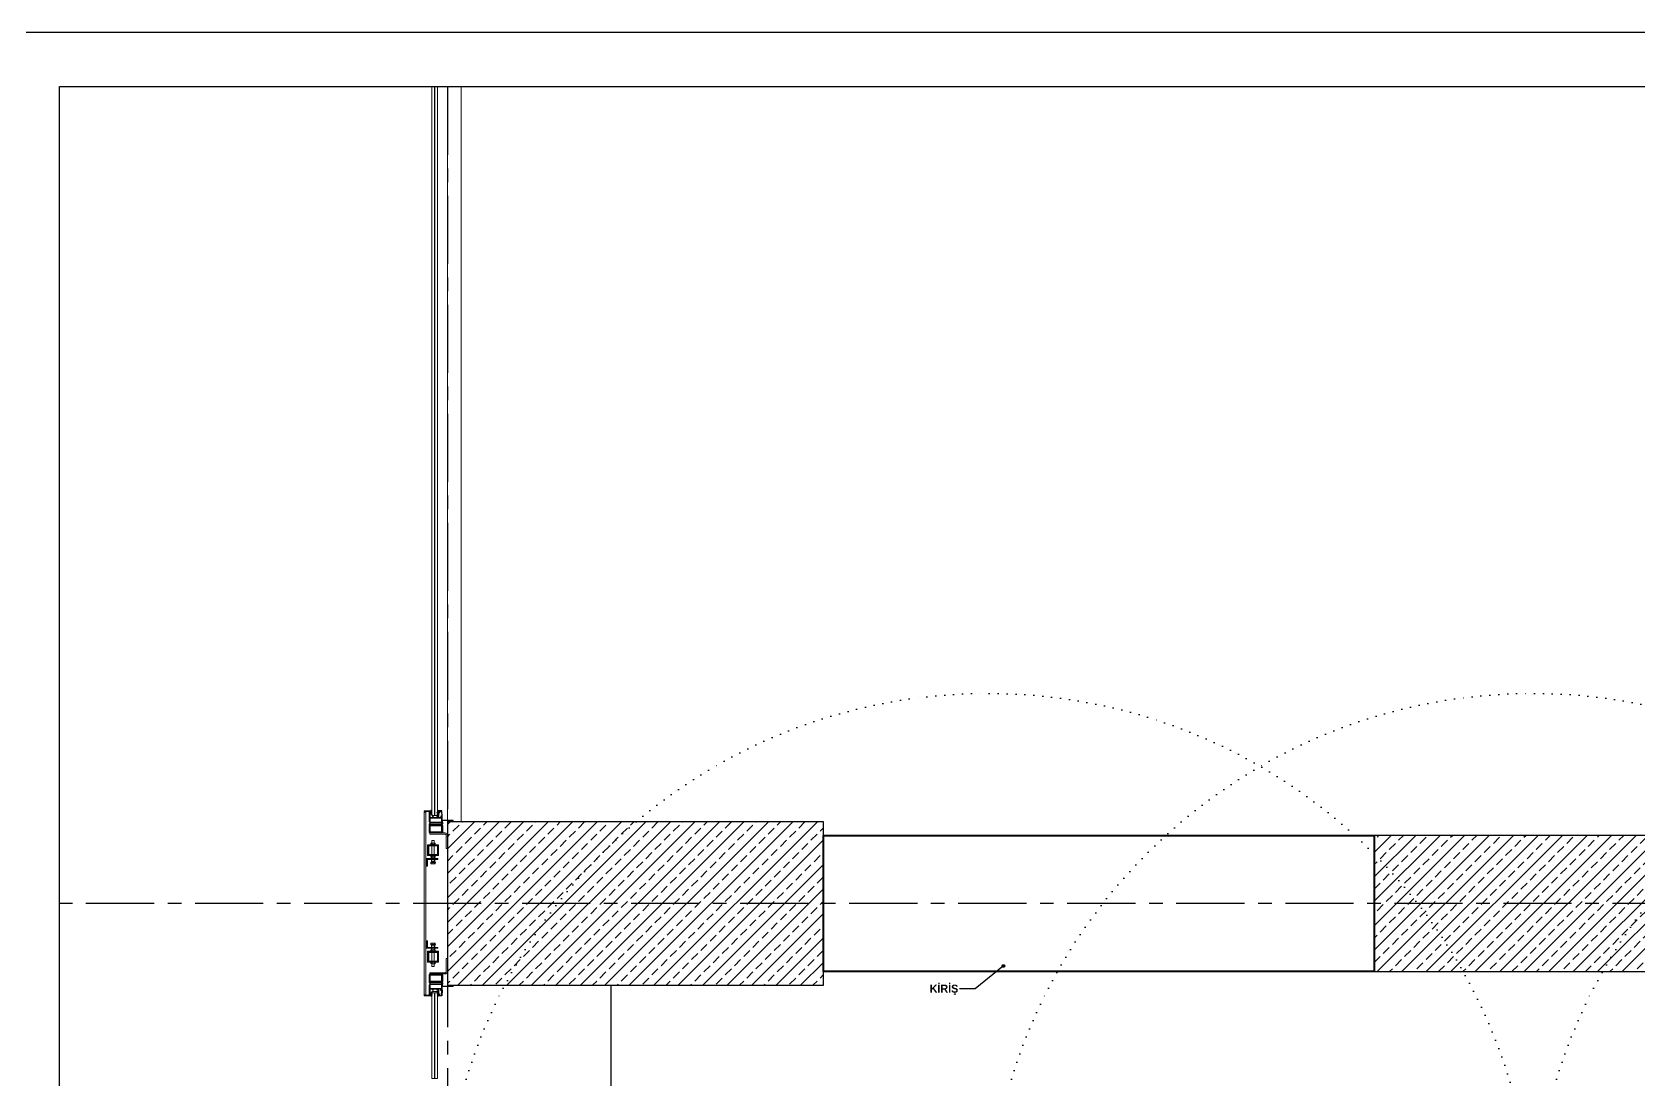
# Model space of a CAD drawing. Header units: millimetres. Extents: x 933584 to 974011, y 4545988 to 4553664.
# Drawn here: x 950512 to 951101, y 4552471 to 4552855 of the extents above; entities that cross this region are included whole.
import ezdxf

# ---------------------------------------------------------------- set-up
doc = ezdxf.new("R2010")
doc.units = ezdxf.units.MM
for name, pattern in [('568_AVN_KES_01$0$HIDDEN', [0.375, 0.25, -0.125]), ('CENTER', [2, 1.25, -0.25, 0.25, -0.25]), ('CONTINUA', [0]), ('DOT2', [3.175, 0, -3.175]), ('HIDDEN', [9.525, 6.35, -3.175]), ('HIDDEN2', [4.7625, 3.175, -1.5875])]:
    doc.linetypes.add(name, pattern=pattern)
doc.layers.get('0').update_dxf_attribs({"color": 255})
for name, color, linetype in [('0-CSX-CXS_20', 14, 'CENTER'), ('0-HSL-HTC_200', 1, 'Continuous'), ('0-LNS-SLN', 6, 'Continuous'), ('0-LNS-SPL', 13, '568_AVN_KES_01$0$HIDDEN'), ('0-LNS-VLF', 11, 'Continuous'), ('2-SPS-RCN', 2, 'Continuous')]:
    doc.layers.add(name, color=color, linetype=linetype)
for name, color, linetype, lineweight in [('2-SPS-IBW', 5, 'Continuous', 40), ('_MSMEP_YT_SPRİNKLER', 1, 'Continuous', 30), ('al', 7, 'Continuous', 5), ('cl', 7, 'Continuous', 5), ('CM', 4, 'Continuous', 5), ('mimariKIRIS', 251, 'HIDDEN2', 0), ('PL', 1, 'Continuous', 5), ('PTR', 252, 'Continuous', 5), ('ReferansHatti', 3, 'Continuous', 5), ('SFP CAM', 8, 'Continuous', 9), ('tarama', 8, 'Continuous', 15), ('VD', 11, 'Continuous', 5), ('VDK', 11, 'HIDDEN', 5)]:
    doc.layers.add(name, color=color, linetype=linetype, lineweight=lineweight)
doc.styles.add('Century Gothic_B_3', font='GOTHICB.TTF', dxfattribs={"height": 4})
pattern_1 = [(45, (947001.9395, 4554793.885), (-4.490128, 4.490128), []), (45, (947006.4297, 4554793.885), (-4.490128, 4.490128), [3.175, -1.5875])]
pattern_2 = [(225.0002434, (911995.8934, 4526389.38498), (0.08838872314, -0.08838797215), [])]
pattern_3 = [(225.0002434, (911995.8934, 4526389.38498), (0.08838872314, -0.08838797215), [])]
pattern_4 = [(225.01200117, (912005.89837, 4526260.11173), (0.08840685953, -0.0883698319), []), (315.01200117, (912005.89837, 4526260.11173), (0.0883698319, 0.08840685953), [])]
pattern_5 = [(225.01200117, (912005.89837, 4526260.11173), (0.08840685953, -0.0883698319), []), (315.01200117, (912005.89837, 4526260.11173), (0.0883698319, 0.08840685953), [])]

# ---------------------------------------------------------------- blocks, each defined once
blk = doc.blocks.new('ZVBXZDVB')
at = {"layer": '0-CSX-CXS_20', "ltscale": 20}
blk.add_line((934876.25, 4552535.75), (933721.5, 4552535.75), dxfattribs=at)
blk.add_lwpolyline([(933863.85, 4552835.4), (933863.85, 4551518.59)], dxfattribs=at)
blk = doc.blocks.new('90-5396')
at = {"layer": 'PTR', "linetype": 'CONTINUA'}
h = blk.add_hatch(color=256, dxfattribs=at)
edge = h.paths.add_edge_path()
edge.add_line((12, 43.5), (12, 41))
edge.add_line((12, 41), (14.6, 41))
edge.add_line((14.6, 41), (14.6, 42))
edge.add_line((14.6, 42), (13.5, 42))
edge.add_line((13.5, 42), (13.5, 43.5))
edge.add_line((13.5, 43.5), (18.5, 43.5))
edge.add_line((18.5, 43.5), (18.5, 42))
edge.add_line((18.5, 42), (17.4, 42))
edge.add_line((17.4, 42), (17.4, 41))
edge.add_line((17.4, 41), (20, 41))
edge.add_line((20, 41), (20, 45))
edge.add_line((20, 45), (-27.2, 45))
edge.add_line((-27.2, 45), (-27.2, 42.9))
edge.add_line((-27.2, 42.9), (-25.7, 42))
edge.add_line((-25.7, 42), (-25.7, 43.5))
edge.add_line((-25.7, 43.5), (-22.7, 43.5))
edge.add_line((-22.7, 43.5), (-22.7, 35.1))
edge.add_line((-22.7, 35.1), (-22.4, 34.8))
edge.add_line((-22.4, 34.8), (-22.7, 34.5))
edge.add_line((-22.7, 34.5), (-22.7, 10.3))
edge.add_line((-22.7, 10.3), (-22.4, 10))
edge.add_line((-22.4, 10), (-22.7, 9.7))
edge.add_line((-22.7, 9.7), (-22.7, 1.5))
edge.add_line((-22.7, 1.5), (-25.7, 1.5))
edge.add_line((-25.7, 1.5), (-25.7, 3))
edge.add_line((-25.7, 3), (-27.2, 2.1))
edge.add_line((-27.2, 2.1), (-27.2, 0))
edge.add_line((-27.2, 0), (0, 0))
edge.add_line((0, 0), (0, 2.1))
edge.add_line((0, 2.1), (-1.5, 3))
edge.add_line((-1.5, 3), (-1.5, 1.5))
edge.add_line((-1.5, 1.5), (-4.5, 1.5))
edge.add_line((-4.5, 1.5), (-4.5, 16.5))
edge.add_line((-4.5, 16.5), (-1.5, 16.5))
edge.add_line((-1.5, 16.5), (-1.5, 15))
edge.add_line((-1.5, 15), (0, 15.9))
edge.add_line((0, 15.9), (0, 18.6))
edge.add_line((0, 18.6), (-1.5, 19.5))
edge.add_line((-1.5, 19.5), (-1.5, 18))
edge.add_line((-1.5, 18), (-4.5, 18))
edge.add_line((-4.5, 18), (-4.5, 33))
edge.add_line((-4.5, 33), (-1.5, 33))
edge.add_line((-1.5, 33), (-1.5, 31.5))
edge.add_line((-1.5, 31.5), (0, 32.4))
edge.add_line((0, 32.4), (0, 34.5))
edge.add_line((0, 34.5), (-4.5, 34.5))
edge.add_line((-4.5, 34.5), (-4.5, 41.5))
edge.add_arc((-2.5, 41.5), 2, 90, 180, ccw=False)
edge.add_line((-2.5, 43.5), (12, 43.5))
h.paths.add_polyline_path([(-21.2, 1.5), (-21.2, 43.5), (-6, 43.5), (-6, 1.5)], flags=16)
at = {"layer": 'al', "linetype": 'CONTINUA'}
blk.add_lwpolyline([(12, 43.5), (12, 41), (14.6, 41), (14.6, 42), (13.5, 42), (13.5, 43.5), (18.5, 43.5), (18.5, 42), (17.4, 42), (17.4, 41), (20, 41), (20, 45), (-27.2, 45), (-27.2, 42.9), (-25.7, 42), (-25.7, 43.5), (-22.7, 43.5), (-22.7, 35.1), (-22.4, 34.8), (-22.7, 34.5), (-22.7, 10.3), (-22.4, 10), (-22.7, 9.7), (-22.7, 1.5), (-25.7, 1.5), (-25.7, 3), (-27.2, 2.1), (-27.2, 0), (0, 0), (0, 2.1), (-1.5, 3), (-1.5, 1.5), (-4.5, 1.5), (-4.5, 16.5), (-1.5, 16.5), (-1.5, 15), (0, 15.9), (0, 18.6), (-1.5, 19.5), (-1.5, 18), (-4.5, 18), (-4.5, 33), (-1.5, 33), (-1.5, 31.5), (0, 32.4), (0, 34.5), (-4.5, 34.5), (-4.5, 41.5, -0.414214), (-2.5, 43.5)], format="xyb", close=True, dxfattribs=at)
at = {"layer": 'al'}
blk.add_lwpolyline([(-21.2, 1.5), (-21.2, 43.5), (-6, 43.5), (-6, 1.5)], close=True, dxfattribs=at)
blk = doc.blocks.new('142005')
at = {"layer": 'tarama'}
h = blk.add_hatch(dxfattribs=at)
h.set_pattern_fill('DOTS', color=256, scale=8, angle=-90, style=0)
h.set_pattern_definition([(270, (118.3611, -404.1752), (0.5, -0.25), [0, -0.5])])
edge = h.paths.add_edge_path()
edge.add_arc((2, -0.2), 0.2, 180, 305.65646)
edge.add_line((2.1, -0.4), (3.3, 1.1))
edge.add_arc((3.5, 0.9), 0.25, 316.55209, 125.65646, ccw=False)
edge.add_line((3.7, 0.7), (1.8, -2.1))
edge.add_line((1.8, -2.1), (1.8, -4.2))
edge.add_arc((2, -4.2), 0.2, 180, 305.65646)
edge.add_line((2.1, -4.4), (3.3, -2.9))
edge.add_arc((3.5, -3.1), 0.25, 316.55209, 125.65646, ccw=False)
edge.add_line((3.7, -3.3), (1.8, -6.1))
edge.add_line((1.8, -6.1), (1.8, -7.1))
edge.add_arc((1.6, -7.1), 0.2, 270, 360, ccw=False)
edge.add_line((1.6, -7.3), (0.2, -7.3))
edge.add_arc((0.2, -7.1), 0.2, 180, 270, ccw=False)
edge.add_line((0, -7.1), (0, -2.6))
edge.add_line((0, -2.6), (-1.2, -2.6))
edge.add_line((-1.2, -2.6), (-1.2, -3.1))
edge.add_arc((-1.4, -3.1), 0.25, 212.28204, 360, ccw=False)
edge.add_line((-1.7, -3.2), (-2.4, -1.8))
edge.add_arc((-1.6, -1.3), 1, 147.71796, 212.28204, ccw=False)
edge.add_line((-2.4, -0.8), (-1.7, 0.6))
edge.add_arc((-1.4, 0.5), 0.25, 0, 147.71796, ccw=False)
edge.add_line((-1.2, 0.5), (-1.2, 0))
edge.add_line((-1.2, 0), (0, 0))
edge.add_line((0, 0), (0, 3))
edge.add_line((0, 3), (-1.2, 3))
edge.add_arc((-1.2, 3.3), 0.3, 125.58646, 270, ccw=False)
edge.add_arc((-11.8, 19.5), 19.1, 303.00249, 321.3181)
edge.add_arc((3.4, 7.6), 0.313, 305.58811, 174.22096, ccw=False)
edge.add_line((3.6, 7.3), (2.1, 3.1))
edge.add_arc((-47, 14.6), 50.4, 345.60414, 346.86868, ccw=False)
edge.add_line((1.8, 2.1), (1.8, -0.2))
blk.add_lwpolyline([(1.8, -0.2, 0.610741), (2.1, -0.4), (3.3, 1.1, -0.909168), (3.7, 0.7), (1.8, -2.1), (1.8, -4.2, 0.610741), (2.1, -4.4), (3.3, -2.9, -0.909168), (3.7, -3.3), (1.8, -6.1), (1.8, -7.1, -0.414214), (1.6, -7.3), (0.2, -7.3, -0.414214), (0, -7.1), (0, -2.6), (-1.2, -2.6), (-1.2, -3.1, -0.751626), (-1.7, -3.2), (-2.4, -1.8, -0.289411), (-2.4, -0.8), (-1.7, 0.6, -0.751626), (-1.2, 0.5), (-1.2, 0), (0, 0), (0, 3), (-1.2, 3, -0.729303), (-1.4, 3.5, 0.080087), (3.1, 7.6, -1.549214), (3.6, 7.3), (2.1, 3.1, -0.005518), (1.8, 2.1)], format="xyb", close=True)
blk = doc.blocks.new('85-3879T')
at = {"layer": 'tarama', "linetype": 'CONTINUA'}
h = blk.add_hatch(color=256, dxfattribs=at)
edge = h.paths.add_edge_path()
edge.add_arc((-1.7, -2), 0.5, 2.29061, 90, ccw=False)
edge.add_line((-1.2, -2), (-0.5, -18.5))
edge.add_arc((-1, -18.5), 0.5, 270, 2.29061, ccw=False)
edge.add_line((-1, -19), (-3, -19))
edge.add_arc((-3, -19.5), 0.5, 90, 180)
edge.add_line((-3.5, -19.5), (-3.5, -22.1))
edge.add_line((-3.5, -22.1), (-4.2, -23.3))
edge.add_arc((-3.9, -23.5), 0.4, 150, 240)
edge.add_line((-4.1, -23.9), (-3.9, -24))
edge.add_arc((-3.7, -23.6), 0.4, 240, 330)
edge.add_line((-3.4, -23.8), (-2.2, -21.8))
edge.add_line((-2.2, -21.8), (-2.5, -21.5))
edge.add_line((-2.5, -21.5), (-2.5, -20))
edge.add_line((-2.5, -20), (0.5, -20))
edge.add_line((0.5, -20), (0, 0))
edge.add_line((0, 0), (-13, 0))
edge.add_line((-13, 0), (-13, -2.6))
edge.add_line((-13, -2.6), (-12, -2.6))
edge.add_line((-12, -2.6), (-12, -1.5))
edge.add_line((-12, -1.5), (-10.5, -1.5))
edge.add_line((-10.5, -1.5), (-10.5, -6.5))
edge.add_line((-10.5, -6.5), (-12, -6.5))
edge.add_line((-12, -6.5), (-12, -5.4))
edge.add_line((-12, -5.4), (-13, -5.4))
edge.add_line((-13, -5.4), (-13, -19.6))
edge.add_arc((-13.5, -19.6), 0.5, 270, 360, ccw=False)
edge.add_line((-13.5, -20.1), (-14, -20.1))
edge.add_arc((-14, -20.6), 0.5, 90, 180)
edge.add_line((-14.5, -20.6), (-14.5, -21.7))
edge.add_line((-14.5, -21.7), (-15.5, -21.7))
edge.add_line((-15.5, -21.7), (-14, -24.3))
edge.add_arc((-13.6, -24.1), 0.4, 210, 300)
edge.add_line((-13.4, -24.5), (-13.3, -24.4))
edge.add_arc((-13.5, -24), 0.4, 300, 30)
edge.add_line((-13.1, -23.8), (-13.4, -23.3))
edge.add_line((-13.4, -23.3), (-13.4, -21.2))
edge.add_arc((-13.5, -19.7), 1.5, 273.82255, 0)
edge.add_line((-12, -19.7), (-12, -8))
edge.add_arc((-11.5, -8), 0.5, 90, 180, ccw=False)
edge.add_line((-11.5, -7.5), (-10, -7.5))
edge.add_arc((-10, -7), 0.5, 270, 0)
edge.add_line((-9.5, -7), (-9.5, -2))
edge.add_arc((-9, -2), 0.5, 90, 180, ccw=False)
edge.add_line((-9, -1.5), (-1.7, -1.5))
blk.add_lwpolyline([(-1.7, -1.5, -0.402552), (-1.2, -2), (-0.5, -18.5, -0.425972), (-1, -19), (-3, -19, 0.414214), (-3.5, -19.5), (-3.5, -22.1), (-4.2, -23.3, 0.414214), (-4.1, -23.9), (-3.9, -24, 0.414214), (-3.4, -23.8), (-2.2, -21.8), (-2.5, -21.5), (-2.5, -20), (0.5, -20), (0, 0), (-13, 0), (-13, -2.6), (-12, -2.6), (-12, -1.5), (-10.5, -1.5), (-10.5, -6.5), (-12, -6.5), (-12, -5.4), (-13, -5.4), (-13, -19.6, -0.414214), (-13.5, -20.1), (-14, -20.1, 0.414214), (-14.5, -20.6), (-14.5, -21.7), (-15.5, -21.7), (-14, -24.3, 0.414214), (-13.4, -24.5), (-13.3, -24.4, 0.414214), (-13.1, -23.8), (-13.4, -23.3), (-13.4, -21.2, 0.394805), (-12, -19.7), (-12, -8, -0.414214), (-11.5, -7.5), (-10, -7.5, 0.414214), (-9.5, -7), (-9.5, -2, -0.414214), (-9, -1.5)], format="xyb", close=True)
blk = doc.blocks.new('XCVBXCVBXZ')
at = {"layer": 'PTR'}
h = blk.add_hatch(color=252, dxfattribs=at)
h.dxf.hatch_style = 1
h.paths.add_polyline_path([(933865.9, 4554066.35), (933861.9, 4554066.35), (933861.9, 4554066.3), (933861.9, 4554066.3), (933861.91, 4554065), (933862.11, 4554065), (933862.1, 4554066.15), (933865.9, 4554066.15)])
h = blk.add_hatch(color=252, dxfattribs=at)
h.dxf.hatch_style = 1
h.paths.add_polyline_path([(933865.9, 4554066.35), (933861.9, 4554066.35), (933861.9, 4554066.3), (933861.9, 4554066.3), (933861.91, 4554065), (933862.11, 4554065), (933862.1, 4554066.15), (933865.9, 4554066.15)])
h = blk.add_hatch(color=256, dxfattribs=at)
h.dxf.hatch_style = 1
h.paths.add_polyline_path([(933860.39, 4554052.2), (933856.28, 4554052.2), (933856.28, 4554049.44), (933856.58, 4554049.44), (933856.58, 4554051.9), (933860.39, 4554051.9)])
h = blk.add_hatch(color=256, dxfattribs=at)
h.dxf.hatch_style = 1
h.paths.add_polyline_path([(933860.39, 4554052.2), (933856.28, 4554052.2), (933856.28, 4554049.44), (933856.58, 4554049.44), (933856.58, 4554051.9), (933860.39, 4554051.9)])
h = blk.add_hatch(color=256, dxfattribs=at)
h.dxf.hatch_style = 1
h.paths.add_polyline_path([(933860.39, 4554019.31), (933856.28, 4554019.31), (933856.28, 4554022.08), (933856.58, 4554022.08), (933856.58, 4554019.61), (933860.39, 4554019.61)])
h = blk.add_hatch(color=256, dxfattribs=at)
h.dxf.hatch_style = 1
h.paths.add_polyline_path([(933860.39, 4554019.31), (933856.28, 4554019.31), (933856.28, 4554022.08), (933856.58, 4554022.08), (933856.58, 4554019.61), (933860.39, 4554019.61)])
h = blk.add_hatch(color=252, dxfattribs=at)
h.dxf.hatch_style = 1
h.paths.add_polyline_path([(933865.9, 4554005.26), (933861.9, 4554005.26), (933861.9, 4554005.31), (933861.9, 4554005.31), (933861.91, 4554006.61), (933862.11, 4554006.61), (933862.1, 4554005.46), (933865.9, 4554005.46)])
h = blk.add_hatch(color=252, dxfattribs=at)
h.dxf.hatch_style = 1
h.paths.add_polyline_path([(933865.9, 4554005.26), (933861.9, 4554005.26), (933861.9, 4554005.31), (933861.9, 4554005.31), (933861.91, 4554006.61), (933862.11, 4554006.61), (933862.1, 4554005.46), (933865.9, 4554005.46)])
at = {"layer": 'ReferansHatti'}
h = blk.add_hatch(dxfattribs=at)
h.set_pattern_fill('ANSI31', color=252, angle=180.00024)
h.set_pattern_definition(pattern_2)
edge = h.paths.add_edge_path(flags=16)
edge.add_line((933857.7, 4554064.27), (933861.51, 4554064.27))
edge.add_arc((933861.51, 4554064.07), 0.2, 0.0001, 90.0001, ccw=False)
edge.add_line((933861.71, 4554064.07), (933861.71, 4554062.27))
edge.add_arc((933861.51, 4554062.27), 0.2, 270.0001, 0.0001, ccw=False)
edge.add_line((933861.51, 4554062.07), (933857.7, 4554062.07))
edge.add_arc((933857.7, 4554062.27), 0.2, 180.0001, 270.0001, ccw=False)
edge.add_line((933857.5, 4554062.27), (933857.5, 4554064.07))
edge.add_arc((933857.7, 4554064.07), 0.2, 90.0001, 180.0001, ccw=False)
edge = h.paths.add_edge_path()
edge.add_line((933857.5, 4554064.67), (933861.71, 4554064.67))
edge.add_arc((933861.71, 4554064.27), 0.4, 0.0001, 90.0001, ccw=False)
edge.add_line((933862.11, 4554064.27), (933862.11, 4554062.07))
edge.add_arc((933861.71, 4554062.07), 0.4, 270.0001, 0.0001, ccw=False)
edge.add_line((933861.71, 4554061.67), (933857.5, 4554061.67))
edge.add_arc((933857.5, 4554062.07), 0.4, 180.0001, 270.0001, ccw=False)
edge.add_line((933857.1, 4554062.07), (933857.1, 4554064.27))
edge.add_arc((933857.5, 4554064.27), 0.4, 90.0001, 180.0001, ccw=False)
h = blk.add_hatch(dxfattribs=at)
h.set_pattern_fill('ANSI31', color=252, angle=180.00024)
h.set_pattern_definition(pattern_3)
edge = h.paths.add_edge_path(flags=16)
edge.add_line((933857.7, 4554064.27), (933861.51, 4554064.27))
edge.add_arc((933861.51, 4554064.07), 0.2, 0.0001, 90.0001, ccw=False)
edge.add_line((933861.71, 4554064.07), (933861.71, 4554062.27))
edge.add_arc((933861.51, 4554062.27), 0.2, 270.0001, 0.0001, ccw=False)
edge.add_line((933861.51, 4554062.07), (933857.7, 4554062.07))
edge.add_arc((933857.7, 4554062.27), 0.2, 180.0001, 270.0001, ccw=False)
edge.add_line((933857.5, 4554062.27), (933857.5, 4554064.07))
edge.add_arc((933857.7, 4554064.07), 0.2, 90.0001, 180.0001, ccw=False)
edge = h.paths.add_edge_path()
edge.add_line((933857.5, 4554064.67), (933861.71, 4554064.67))
edge.add_arc((933861.71, 4554064.27), 0.4, 0.0001, 90.0001, ccw=False)
edge.add_line((933862.11, 4554064.27), (933862.11, 4554062.07))
edge.add_arc((933861.71, 4554062.07), 0.4, 270.0001, 0.0001, ccw=False)
edge.add_line((933861.71, 4554061.67), (933857.5, 4554061.67))
edge.add_arc((933857.5, 4554062.07), 0.4, 180.0001, 270.0001, ccw=False)
edge.add_line((933857.1, 4554062.07), (933857.1, 4554064.27))
edge.add_arc((933857.5, 4554064.27), 0.4, 90.0001, 180.0001, ccw=False)
h = blk.add_hatch(dxfattribs=at)
h.set_pattern_fill('ANSI37', color=252, angle=180.012)
h.set_pattern_definition([(225.01200117, (912001.66471, 4526176.93993), (0.08840685953, -0.0883698319), []), (315.01200117, (912001.66471, 4526176.93993), (0.0883698319, 0.08840685953), [])])
h.paths.add_polyline_path([(933857.2, 4554064.7), (933861.88, 4554064.7), (933861.88, 4554064.98), (933857.2, 4554064.98)])
h = blk.add_hatch(dxfattribs=at)
h.set_pattern_fill('ANSI37', color=252, angle=180.012)
h.set_pattern_definition([(225.01200117, (912001.66471, 4526176.93993), (0.08840685953, -0.0883698319), []), (315.01200117, (912001.66471, 4526176.93993), (0.0883698319, 0.08840685953), [])])
h.paths.add_polyline_path([(933857.2, 4554064.7), (933861.88, 4554064.7), (933861.88, 4554064.98), (933857.2, 4554064.98)])
h = blk.add_hatch(color=252, dxfattribs=at)
h.dxf.hatch_style = 1
h.paths.add_polyline_path([(933856.98, 4554053.7), (933860.19, 4554053.7), (933860.19, 4554056.9), (933856.98, 4554056.9)], flags=16)
h.paths.add_polyline_path([(933856.58, 4554053.3), (933860.59, 4554053.3), (933860.59, 4554057.3), (933856.58, 4554057.3)])
h = blk.add_hatch(color=252, dxfattribs=at)
h.dxf.hatch_style = 1
h.paths.add_polyline_path([(933856.98, 4554053.7), (933860.19, 4554053.7), (933860.19, 4554056.9), (933856.98, 4554056.9)], flags=16)
h.paths.add_polyline_path([(933856.58, 4554053.3), (933860.59, 4554053.3), (933860.59, 4554057.3), (933856.58, 4554057.3)])
h = blk.add_hatch(dxfattribs=at)
h.set_pattern_fill('ANSI37', color=252, angle=180.012)
h.set_pattern_definition(pattern_4)
h.paths.add_polyline_path([(933856.28, 4554052.2), (933855.98, 4554052.2), (933855.98, 4554049.44), (933856.28, 4554049.44)])
h = blk.add_hatch(dxfattribs=at)
h.set_pattern_fill('ANSI37', color=252, angle=180.012)
h.set_pattern_definition(pattern_5)
h.paths.add_polyline_path([(933856.28, 4554052.2), (933855.98, 4554052.2), (933855.98, 4554049.44), (933856.28, 4554049.44)])
h = blk.add_hatch(dxfattribs=at)
h.set_pattern_fill('ANSI37', color=252, angle=180.012)
h.set_pattern_definition(pattern_4)
h.paths.add_polyline_path([(933856.28, 4554019.31), (933855.98, 4554019.31), (933855.98, 4554022.08), (933856.28, 4554022.08)])
h = blk.add_hatch(dxfattribs=at)
h.set_pattern_fill('ANSI37', color=252, angle=180.012)
h.set_pattern_definition(pattern_5)
h.paths.add_polyline_path([(933856.28, 4554019.31), (933855.98, 4554019.31), (933855.98, 4554022.08), (933856.28, 4554022.08)])
h = blk.add_hatch(color=252, dxfattribs=at)
h.dxf.hatch_style = 1
h.paths.add_polyline_path([(933856.98, 4554017.81), (933860.19, 4554017.81), (933860.19, 4554014.61), (933856.98, 4554014.61)], flags=16)
h.paths.add_polyline_path([(933856.58, 4554018.21), (933860.59, 4554018.21), (933860.59, 4554014.21), (933856.58, 4554014.21)])
h = blk.add_hatch(color=252, dxfattribs=at)
h.dxf.hatch_style = 1
h.paths.add_polyline_path([(933856.98, 4554017.81), (933860.19, 4554017.81), (933860.19, 4554014.61), (933856.98, 4554014.61)], flags=16)
h.paths.add_polyline_path([(933856.58, 4554018.21), (933860.59, 4554018.21), (933860.59, 4554014.21), (933856.58, 4554014.21)])
h = blk.add_hatch(dxfattribs=at)
h.set_pattern_fill('ANSI31', color=252, angle=180.00024)
h.set_pattern_definition(pattern_2)
edge = h.paths.add_edge_path(flags=16)
edge.add_line((933857.7, 4554007.24), (933861.51, 4554007.24))
edge.add_arc((933861.51, 4554007.44), 0.2, 269.9999, 359.9999)
edge.add_line((933861.71, 4554007.44), (933861.71, 4554009.24))
edge.add_arc((933861.51, 4554009.24), 0.2, 359.9999, 89.9999)
edge.add_line((933861.51, 4554009.44), (933857.7, 4554009.44))
edge.add_arc((933857.7, 4554009.24), 0.2, 89.9999, 179.9999)
edge.add_line((933857.5, 4554009.24), (933857.5, 4554007.44))
edge.add_arc((933857.7, 4554007.44), 0.2, 179.9999, 269.9999)
edge = h.paths.add_edge_path()
edge.add_line((933857.5, 4554006.84), (933861.71, 4554006.84))
edge.add_arc((933861.71, 4554007.24), 0.4, 269.9999, 359.9999)
edge.add_line((933862.11, 4554007.24), (933862.11, 4554009.44))
edge.add_arc((933861.71, 4554009.44), 0.4, 359.9999, 89.9999)
edge.add_line((933861.71, 4554009.84), (933857.5, 4554009.84))
edge.add_arc((933857.5, 4554009.44), 0.4, 89.9999, 179.9999)
edge.add_line((933857.1, 4554009.44), (933857.1, 4554007.24))
edge.add_arc((933857.5, 4554007.24), 0.4, 179.9999, 269.9999)
h = blk.add_hatch(dxfattribs=at)
h.set_pattern_fill('ANSI31', color=252, angle=180.00024)
h.set_pattern_definition(pattern_3)
edge = h.paths.add_edge_path(flags=16)
edge.add_line((933857.7, 4554007.24), (933861.51, 4554007.24))
edge.add_arc((933861.51, 4554007.44), 0.2, 269.9999, 359.9999)
edge.add_line((933861.71, 4554007.44), (933861.71, 4554009.24))
edge.add_arc((933861.51, 4554009.24), 0.2, 359.9999, 89.9999)
edge.add_line((933861.51, 4554009.44), (933857.7, 4554009.44))
edge.add_arc((933857.7, 4554009.24), 0.2, 89.9999, 179.9999)
edge.add_line((933857.5, 4554009.24), (933857.5, 4554007.44))
edge.add_arc((933857.7, 4554007.44), 0.2, 179.9999, 269.9999)
edge = h.paths.add_edge_path()
edge.add_line((933857.5, 4554006.84), (933861.71, 4554006.84))
edge.add_arc((933861.71, 4554007.24), 0.4, 269.9999, 359.9999)
edge.add_line((933862.11, 4554007.24), (933862.11, 4554009.44))
edge.add_arc((933861.71, 4554009.44), 0.4, 359.9999, 89.9999)
edge.add_line((933861.71, 4554009.84), (933857.5, 4554009.84))
edge.add_arc((933857.5, 4554009.44), 0.4, 89.9999, 179.9999)
edge.add_line((933857.1, 4554009.44), (933857.1, 4554007.24))
edge.add_arc((933857.5, 4554007.24), 0.4, 179.9999, 269.9999)
h = blk.add_hatch(dxfattribs=at)
h.set_pattern_fill('ANSI37', color=252, angle=180.012)
h.set_pattern_definition([(225.01200117, (912001.66461, 4526237.02682), (0.08840685953, -0.0883698319), []), (315.01200117, (912001.66461, 4526237.02682), (0.0883698319, 0.08840685953), [])])
h.paths.add_polyline_path([(933857.2, 4554006.9), (933861.88, 4554006.9), (933861.88, 4554006.63), (933857.2, 4554006.62)])
h = blk.add_hatch(dxfattribs=at)
h.set_pattern_fill('ANSI37', color=252, angle=180.012)
h.set_pattern_definition([(225.01200117, (912001.66461, 4526237.02682), (0.08840685953, -0.0883698319), []), (315.01200117, (912001.66461, 4526237.02682), (0.0883698319, 0.08840685953), [])])
h.paths.add_polyline_path([(933857.2, 4554006.9), (933861.88, 4554006.9), (933861.88, 4554006.63), (933857.2, 4554006.62)])
at = {"layer": 'al'}
for points in [[(933855.38, 4554069.5), (933855.38, 4554069.7), (933857.38, 4554069.7), (933857.38, 4554065.7)], [(933855.38, 4554069.5), (933855.38, 4554069.7), (933857.38, 4554069.7), (933857.38, 4554065.7)], [(933855.38, 4554069.5), (933857.18, 4554069.5), (933857.18, 4554065.7)], [(933855.38, 4554069.5), (933857.18, 4554069.5), (933857.18, 4554065.7)], [(933857.18, 4554065.7), (933857.38, 4554065.7)], [(933857.18, 4554065.7), (933857.38, 4554065.7)], [(933855.38, 4554002.1), (933857.18, 4554002.1), (933857.18, 4554005.9)], [(933855.38, 4554002.1), (933855.38, 4554001.9), (933857.38, 4554001.9), (933857.38, 4554005.9)], [(933855.38, 4554002.1), (933855.38, 4554001.9), (933857.38, 4554001.9), (933857.38, 4554005.9)], [(933855.38, 4554002.1), (933857.18, 4554002.1), (933857.18, 4554005.9)], [(933857.18, 4554005.9), (933857.38, 4554005.9)], [(933857.18, 4554005.9), (933857.38, 4554005.9)]]:
    blk.add_lwpolyline(points, dxfattribs=at)
for points in [[(933865.9, 4554066.35), (933861.9, 4554066.35), (933861.9, 4554066.3), (933861.9, 4554066.3), (933861.91, 4554065), (933862.11, 4554065), (933862.1, 4554066.15), (933865.9, 4554066.15)], [(933865.9, 4554066.35), (933861.9, 4554066.35), (933861.9, 4554066.3), (933861.9, 4554066.3), (933861.91, 4554065), (933862.11, 4554065), (933862.1, 4554066.15), (933865.9, 4554066.15)], [(933856.58, 4554053.3), (933860.59, 4554053.3), (933860.59, 4554057.3), (933856.58, 4554057.3)], [(933856.58, 4554053.3), (933860.59, 4554053.3), (933860.59, 4554057.3), (933856.58, 4554057.3)], [(933856.98, 4554053.7), (933860.19, 4554053.7), (933860.19, 4554056.9), (933856.98, 4554056.9)], [(933856.98, 4554053.7), (933860.19, 4554053.7), (933860.19, 4554056.9), (933856.98, 4554056.9)], [(933856.28, 4554052.2), (933856.28, 4554049.44), (933856.58, 4554049.44), (933856.58, 4554051.9), (933860.39, 4554051.9), (933860.39, 4554052.2)], [(933856.28, 4554052.2), (933856.28, 4554049.44), (933856.58, 4554049.44), (933856.58, 4554051.9), (933860.39, 4554051.9), (933860.39, 4554052.2)], [(933856.28, 4554019.31), (933856.28, 4554022.08), (933856.58, 4554022.08), (933856.58, 4554019.61), (933860.39, 4554019.61), (933860.39, 4554019.31)], [(933856.28, 4554019.31), (933856.28, 4554022.08), (933856.58, 4554022.08), (933856.58, 4554019.61), (933860.39, 4554019.61), (933860.39, 4554019.31)], [(933856.58, 4554018.21), (933860.59, 4554018.21), (933860.59, 4554014.21), (933856.58, 4554014.21)], [(933856.58, 4554018.21), (933860.59, 4554018.21), (933860.59, 4554014.21), (933856.58, 4554014.21)], [(933856.98, 4554017.81), (933860.19, 4554017.81), (933860.19, 4554014.61), (933856.98, 4554014.61)], [(933856.98, 4554017.81), (933860.19, 4554017.81), (933860.19, 4554014.61), (933856.98, 4554014.61)], [(933865.9, 4554005.26), (933861.9, 4554005.26), (933861.9, 4554005.31), (933861.9, 4554005.31), (933861.91, 4554006.61), (933862.11, 4554006.61), (933862.1, 4554005.46), (933865.9, 4554005.46)], [(933865.9, 4554005.26), (933861.9, 4554005.26), (933861.9, 4554005.31), (933861.9, 4554005.31), (933861.91, 4554006.61), (933862.11, 4554006.61), (933862.1, 4554005.46), (933865.9, 4554005.46)]]:
    blk.add_lwpolyline(points, close=True, dxfattribs=at)
at = {"layer": 'cl'}
for points in [[(933857.5, 4554064.67), (933861.71, 4554064.67, -0.414214), (933862.11, 4554064.27), (933862.11, 4554062.07, -0.414214), (933861.71, 4554061.67), (933857.5, 4554061.67, -0.414214), (933857.1, 4554062.07), (933857.1, 4554064.27, -0.414214)], [(933857.5, 4554064.67), (933861.71, 4554064.67, -0.414214), (933862.11, 4554064.27), (933862.11, 4554062.07, -0.414214), (933861.71, 4554061.67), (933857.5, 4554061.67, -0.414214), (933857.1, 4554062.07), (933857.1, 4554064.27, -0.414214)], [(933857.7, 4554064.27), (933861.51, 4554064.27, -0.414214), (933861.71, 4554064.07), (933861.71, 4554062.27, -0.414214), (933861.51, 4554062.07), (933857.7, 4554062.07, -0.414214), (933857.5, 4554062.27), (933857.5, 4554064.07, -0.414214)], [(933857.7, 4554064.27), (933861.51, 4554064.27, -0.414214), (933861.71, 4554064.07), (933861.71, 4554062.27, -0.414214), (933861.51, 4554062.07), (933857.7, 4554062.07, -0.414214), (933857.5, 4554062.27), (933857.5, 4554064.07, -0.414214)], [(933857.5, 4554006.84), (933861.71, 4554006.84, 0.414214), (933862.11, 4554007.24), (933862.11, 4554009.44, 0.414214), (933861.71, 4554009.84), (933857.5, 4554009.84, 0.414214), (933857.1, 4554009.44), (933857.1, 4554007.24, 0.414214)], [(933857.5, 4554006.84), (933861.71, 4554006.84, 0.414214), (933862.11, 4554007.24), (933862.11, 4554009.44, 0.414214), (933861.71, 4554009.84), (933857.5, 4554009.84, 0.414214), (933857.1, 4554009.44), (933857.1, 4554007.24, 0.414214)], [(933857.7, 4554007.24), (933861.51, 4554007.24, 0.414214), (933861.71, 4554007.44), (933861.71, 4554009.24, 0.414214), (933861.51, 4554009.44), (933857.7, 4554009.44, 0.414214), (933857.5, 4554009.24), (933857.5, 4554007.44, 0.414214)], [(933857.7, 4554007.24), (933861.51, 4554007.24, 0.414214), (933861.71, 4554007.44), (933861.71, 4554009.24, 0.414214), (933861.51, 4554009.44), (933857.7, 4554009.44, 0.414214), (933857.5, 4554009.24), (933857.5, 4554007.44, 0.414214)]]:
    blk.add_lwpolyline(points, format="xyb", close=True, dxfattribs=at)
at = {"layer": 'cl', "color": 1, "ltscale": 0.5}
for points in [[(933863.83, 4554060.82), (933863.83, 4554055.92), (933863.43, 4554055.92), (933863.43, 4554060.82, 0.414217), (933863.03, 4554061.22), (933857.36, 4554061.22), (933857.36, 4554061.62), (933863.03, 4554061.62, -0.414217)], [(933863.83, 4554010.69), (933863.83, 4554015.6), (933863.43, 4554015.6), (933863.43, 4554010.69, -0.414217), (933863.03, 4554010.29), (933857.36, 4554010.29), (933857.36, 4554009.89), (933863.03, 4554009.89, 0.414217)]]:
    blk.add_lwpolyline(points, format="xyb", close=True, dxfattribs=at)
at = {"layer": 'CM'}
for p, q in [((933858.12, 4554068.09), (933858.12, 4554335.4)), ((933858.12, 4554068.09), (933858.12, 4554335.4)), ((933859.12, 4554068.09), (933859.12, 4554335.4)), ((933859.22, 4554068.09), (933859.22, 4554335.4)), ((933859.22, 4554068.09), (933859.22, 4554335.4)), ((933860.22, 4554068.09), (933860.22, 4554335.4)), ((933855.98, 4554069.3), (933855.38, 4554069.3)), ((933855.38, 4554002.3), (933855.38, 4554069.3)), ((933855.98, 4554002.3), (933855.98, 4554069.3)), ((933860.21, 4554068.09), (933858.11, 4554068.09)), ((933860.22, 4554068.09), (933858.12, 4554068.09)), ((933860.21, 4554003.52), (933858.11, 4554003.52)), ((933858.12, 4554003.02), (933860.22, 4554003.02)), ((933858.12, 4554003.02), (933858.12, 4553971.55)), ((933858.12, 4554003.02), (933858.12, 4553971.55)), ((933859.12, 4554003.02), (933859.12, 4553971.55)), ((933859.22, 4554003.02), (933859.22, 4553971.55)), ((933859.22, 4554003.02), (933859.22, 4553971.55)), ((933860.22, 4554003.02), (933860.22, 4553971.55)), ((933855.98, 4554002.3), (933855.38, 4554002.3)), ((933858.12, 4553971.55), (933860.22, 4553971.55))]:
    blk.add_line(p, q, dxfattribs=at)
at = {"layer": 'mimariKIRIS', "ltscale": 5}
blk.add_line((933863.85, 4554065.75), (933863.85, 4554335.4), dxfattribs=at)
at = {"layer": 'PL'}
for points in [[(933857.2, 4554064.7), (933861.88, 4554064.7), (933861.88, 4554064.98), (933857.2, 4554064.98)], [(933857.2, 4554064.7), (933861.88, 4554064.7), (933861.88, 4554064.98), (933857.2, 4554064.98)], [(933856.28, 4554049.44), (933855.98, 4554049.44), (933855.98, 4554052.2), (933856.28, 4554052.2)], [(933856.28, 4554049.44), (933855.98, 4554049.44), (933855.98, 4554052.2), (933856.28, 4554052.2)], [(933859.19, 4554052.7), (933859.19, 4554050.96), (933857.99, 4554050.96), (933857.99, 4554052.7)], [(933856.28, 4554022.08), (933855.98, 4554022.08), (933855.98, 4554019.31), (933856.28, 4554019.31)], [(933856.28, 4554022.08), (933855.98, 4554022.08), (933855.98, 4554019.31), (933856.28, 4554019.31)], [(933859.19, 4554018.81), (933859.19, 4554020.55), (933857.99, 4554020.55), (933857.99, 4554018.81)], [(933857.2, 4554006.9), (933861.88, 4554006.9), (933861.88, 4554006.63), (933857.2, 4554006.62)], [(933857.2, 4554006.9), (933861.88, 4554006.9), (933861.88, 4554006.63), (933857.2, 4554006.62)]]:
    blk.add_lwpolyline(points, close=True, dxfattribs=at)
at = {"layer": 'SFP CAM', "color": 252}
for p, q in [((933863.85, 4554065.75), (933863.85, 4554335.4)), ((933868.85, 4554065.75), (933868.85, 4554335.4))]:
    blk.add_line(p, q, dxfattribs=at)
at = {"layer": 'VD'}
for points in [[(933857.8, 4554057.83), (933857.8, 4554057.34), (933858.15, 4554057.34), (933858.2, 4554057.34), (933858.2, 4554057.84, 0.327274)], [(933858, 4554057.9, -0.159188), (933858.2, 4554057.83, -0.080739), (933858.59, 4554057.9)], [(933858.59, 4554057.9, -0.080459), (933858.98, 4554057.84, -0.158616), (933859.18, 4554057.9)], [(933858.98, 4554057.84), (933858.98, 4554057.34), (933859.37, 4554057.34), (933859.37, 4554057.83, 0.327274)], [(933857.8, 4554052.77), (933857.8, 4554053.26), (933858.15, 4554053.26), (933858.2, 4554053.26), (933858.2, 4554052.76, -0.327274)], [(933857.8, 4554050.35), (933857.8, 4554050.84), (933858.15, 4554050.84), (933858.2, 4554050.84), (933858.2, 4554050.34, -0.327274)], [(933858, 4554052.7, 0.159188), (933858.2, 4554052.77, 0.080739), (933858.59, 4554052.7)], [(933858, 4554050.28, 0.159188), (933858.2, 4554050.35, 0.080739), (933858.59, 4554050.28)], [(933858.59, 4554052.7, 0.080459), (933858.98, 4554052.76, 0.158616), (933859.18, 4554052.7)], [(933858.59, 4554050.28, 0.080459), (933858.98, 4554050.34, 0.158616), (933859.18, 4554050.28)], [(933858.98, 4554052.76), (933858.98, 4554053.26), (933859.37, 4554053.26), (933859.37, 4554052.77, -0.327274)], [(933858.98, 4554050.34), (933858.98, 4554050.84), (933859.37, 4554050.84), (933859.37, 4554050.35, -0.327274)], [(933857.8, 4554021.17), (933857.8, 4554020.67), (933858.15, 4554020.67), (933858.2, 4554020.67), (933858.2, 4554021.17, 0.327274)], [(933858, 4554021.23, -0.159188), (933858.2, 4554021.17, -0.080739), (933858.59, 4554021.23)], [(933858.59, 4554021.23, -0.080459), (933858.98, 4554021.17, -0.158616), (933859.18, 4554021.23)], [(933858.98, 4554021.17), (933858.98, 4554020.67), (933859.37, 4554020.67), (933859.37, 4554021.17, 0.327274)], [(933857.8, 4554018.75), (933857.8, 4554018.25), (933858.15, 4554018.25), (933858.2, 4554018.25), (933858.2, 4554018.75, 0.327274)], [(933858, 4554018.81, -0.159188), (933858.2, 4554018.75, -0.080739), (933858.59, 4554018.81)], [(933858.59, 4554018.81, -0.080459), (933858.98, 4554018.75, -0.158616), (933859.18, 4554018.81)], [(933858.98, 4554018.75), (933858.98, 4554018.25), (933859.37, 4554018.25), (933859.37, 4554018.75, 0.327274)], [(933857.8, 4554013.68), (933857.8, 4554014.18), (933858.15, 4554014.18), (933858.2, 4554014.18), (933858.2, 4554013.68, -0.327274)], [(933858, 4554013.62, 0.159188), (933858.2, 4554013.68, 0.080739), (933858.59, 4554013.62)], [(933858.59, 4554013.62, 0.080459), (933858.98, 4554013.68, 0.158616), (933859.18, 4554013.62)], [(933858.98, 4554013.68), (933858.98, 4554014.18), (933859.37, 4554014.18), (933859.37, 4554013.68, -0.327274)]]:
    blk.add_lwpolyline(points, format="xyb", close=True, dxfattribs=at)
for points in [[(933858.2, 4554057.34), (933858.98, 4554057.34), (933858.98, 4554057.84, 0.162646), (933858.2, 4554057.83), (933858.2, 4554057.34)], [(933858.2, 4554053.26), (933858.98, 4554053.26), (933858.98, 4554052.76, -0.162646), (933858.2, 4554052.77), (933858.2, 4554053.26)], [(933858.2, 4554050.84), (933858.98, 4554050.84), (933858.98, 4554050.34, -0.162646), (933858.2, 4554050.35), (933858.2, 4554050.84)], [(933858.2, 4554020.67), (933858.98, 4554020.67), (933858.98, 4554021.17, 0.162646), (933858.2, 4554021.17), (933858.2, 4554020.67)], [(933858.2, 4554018.25), (933858.98, 4554018.25), (933858.98, 4554018.75, 0.162646), (933858.2, 4554018.75), (933858.2, 4554018.25)], [(933858.2, 4554014.18), (933858.98, 4554014.18), (933858.98, 4554013.68, -0.162646), (933858.2, 4554013.68), (933858.2, 4554014.18)]]:
    blk.add_lwpolyline(points, format="xyb", dxfattribs=at)
for points in [[(933857.72, 4554050.84), (933857.72, 4554050.96), (933858.15, 4554050.96), (933858.15, 4554050.84)], [(933858.15, 4554050.84), (933858.15, 4554050.96), (933859.03, 4554050.96), (933859.03, 4554050.84)], [(933859.03, 4554050.84), (933859.03, 4554050.96), (933859.46, 4554050.96), (933859.46, 4554050.84)], [(933857.72, 4554020.67), (933857.72, 4554020.55), (933858.15, 4554020.55), (933858.15, 4554020.67)], [(933858.15, 4554020.67), (933858.15, 4554020.55), (933859.03, 4554020.55), (933859.03, 4554020.67)], [(933859.03, 4554020.67), (933859.03, 4554020.55), (933859.46, 4554020.55), (933859.46, 4554020.67)]]:
    blk.add_lwpolyline(points, close=True, dxfattribs=at)
at = {"layer": 'VDK'}
for p, q in [((933858.19, 4554053.7), (933858.19, 4554058.92)), ((933858.99, 4554058.92), (933858.19, 4554058.92)), ((933858.99, 4554053.7), (933858.99, 4554058.92)), ((933858.19, 4554017.81), (933858.19, 4554012.6)), ((933858.99, 4554017.81), (933858.99, 4554012.6)), ((933858.99, 4554012.6), (933858.19, 4554012.6))]:
    blk.add_line(p, q, dxfattribs=at)
for points in [[(933858.19, 4554051.1), (933858.19, 4554053.7), (933858.99, 4554053.7), (933858.99, 4554051.1)], [(933858.19, 4554020.41), (933858.19, 4554017.81), (933858.99, 4554017.81), (933858.99, 4554020.41)]]:
    blk.add_lwpolyline(points, close=True, dxfattribs=at)
for name, p, xscale, yscale, zscale, rotation in [('90-5396', (933861.88, 4554067.7), 0.1, 0.1, 0.1, 89.98833755243417), ('90-5396', (933861.88, 4554067.7), 0.1000000000000006, 0.1000000000000006, 0.1000000000000006, 89.98833755244031), ('142005', (933857.78, 4554069.1), -0.100000000000001, 0.100000000000001, 0.1, 179.9883375524344), ('142005', (933857.78, 4554069.1), -0.1000000000000006, 0.1000000000000006, 0.1, 179.9883375524403), ('142005', (933860.5, 4554069.17), 0.100000000000001, 0.100000000000001, 0.100000000000001, 179.988337552434), ('142005', (933860.5, 4554069.17), 0.1000000000000006, 0.1000000000000006, 0.1000000000000006, 179.9883375524403), ('90-5396', (933861.88, 4554003.91), -0.1000000000000005, 0.1000000000000005, 0.1, 90.01185310228347), ('90-5396', (933861.88, 4554003.91), -0.1000000000000006, 0.1000000000000006, 0.1, 90.01185310227746), ('142005', (933857.78, 4554002.5), 0.1, 0.1, 0.1, 0.01185310228351922), ('142005', (933857.78, 4554002.5), 0.1, 0.1, 0.1, 0.01185310227758981), ('142005', (933860.5, 4554002.43), -0.1, 0.1, 0.1, 0.01185310228368515), ('142005', (933860.5, 4554002.43), -0.1, 0.1, 0.1, 0.01185310227768026)]:
    blk.add_blockref(name, p, dxfattribs=dict(xscale=xscale, yscale=yscale, zscale=zscale, rotation=rotation))
at = {"linetype": 'CONTINUA', "zscale": 0.1}
for p, xscale, yscale, rotation in [((933861.83, 4554069.7), 0.1, 0.1, 359.9883375524341), ((933861.83, 4554069.7), 0.1, 0.1, 359.9883375524403), ((933861.83, 4554001.91), -0.1000000000000006, 0.1000000000000006, 180.0118531022837), ((933861.83, 4554001.91), -0.1000000000000006, 0.1000000000000006, 180.0118531022775)]:
    blk.add_blockref('85-3879T', p, dxfattribs=dict(at, xscale=xscale, yscale=yscale, rotation=rotation))
blk = doc.blocks.new('xcvxcbv')
at = {"layer": '2-SPS-IBW'}
blk.add_lwpolyline([(934203.85, 4551173.49), (934001.85, 4551173.49), (934001.85, 4551223.49), (934203.85, 4551223.49)], close=True, dxfattribs=at)
blk = doc.blocks.new('fdvd-flatten-1')
at = {"layer": '2-SPS-RCN'}
for points in [[(934001.85, 4551228.49), (933863.85, 4551228.49), (933863.85, 4551168.49), (934001.85, 4551168.49)], [(934667.85, 4551223.49), (934203.85, 4551223.49), (934203.85, 4551173.49), (934667.85, 4551173.49)]]:
    blk.add_lwpolyline(points, close=True, dxfattribs=at)

msp = doc.modelspace()

# ---------------------------------------------------------------- hatches: boundary and pattern name
at = {"layer": '0-HSL-HTC_200'}
h = msp.add_hatch(dxfattribs=at)
h.set_pattern_fill('ANSI33', color=256)
h.set_pattern_definition(pattern_1)
h.paths.add_polyline_path([(950801.85, 4552565.75), (950663.85, 4552565.75), (950663.85, 4552505.75), (950801.85, 4552505.75)])
h = msp.add_hatch(dxfattribs=at)
h.set_pattern_fill('ANSI33', color=256)
h.set_pattern_definition(pattern_1)
h.paths.add_polyline_path([(951467.85, 4552560.75), (951003.85, 4552560.75), (951003.85, 4552510.75), (951467.85, 4552510.75)])
at = {"layer": '0-LNS-VLF', "linetype": 'HIDDEN', "ltscale": 0.5}
h = msp.add_hatch(color=256, dxfattribs=at)
h.dxf.hatch_style = 1
edge = h.paths.add_edge_path()
edge.add_arc((950867.83, 4552512.84), 0.467, 0, 360)

# ---------------------------------------------------------------- linework, layer by layer
at = {"color": 0}
for points in [[(950501.5, 4552855.4), (952601.5, 4552855.4), (952601.5, 4551355.4), (950501.5, 4551355.4)], [(950521.5, 4552835.4), (952581.5, 4552835.4), (952581.5, 4551375.4), (950521.5, 4551375.4)]]:
    msp.add_lwpolyline(points, close=True, dxfattribs=at)
at = {"layer": '0-LNS-SPL'}
for points in [[(950723.85, 4552505.75), (950723.85, 4552157.8), (950847.97, 4551987.24)], [(951003.85, 4552510.75), (950801.85, 4552510.75)]]:
    msp.add_lwpolyline(points, dxfattribs=at)
at = {"layer": '0-LNS-VLF', "ltscale": 0.5}
msp.add_lwpolyline([(950867.83, 4552512.84), (950857.44, 4552504.45), (950851.75, 4552504.45)], dxfattribs=at)
at = {"layer": '0-LNS-VLF', "linetype": 'HIDDEN', "ltscale": 0.5}
msp.add_circle((950867.83, 4552512.84), 0.467, dxfattribs=at)
at = {"layer": '_MSMEP_YT_SPRİNKLER', "linetype": 'DOT2'}
for centre in [(950862.04, 4552412.85), (951062.04, 4552412.85), (951262.04, 4552412.85)]:
    msp.add_circle(centre, 200, dxfattribs=at)

# ---------------------------------------------------------------- block references
for name, p in [('XCVBXCVBXZ', (16800, -1500)), ('xcvxcbv', (16800, 1337.26)), ('fdvd-flatten-1', (16800, 1337.26))]:
    msp.add_blockref(name, p)
at = {"layer": '0-LNS-SLN'}
msp.add_blockref('ZVBXZDVB', (16800, 0), dxfattribs=at)

# ---------------------------------------------------------------- texts
at = {"layer": '0-LNS-VLF', "linetype": 'HIDDEN', "ltscale": 0.5, "insert": (950840.78, 4552505.99), "char_height": 2.9364, "width": 95.455, "attachment_point": 1, "line_spacing_factor": 0.984502, "style": 'Century Gothic_B_3'}
msp.add_mtext('\\pxql;{\\fFranklin Gothic Book|b1|i0|c162|p34;KİRİŞ}', dxfattribs=at)

doc.saveas('drawing.dxf')
